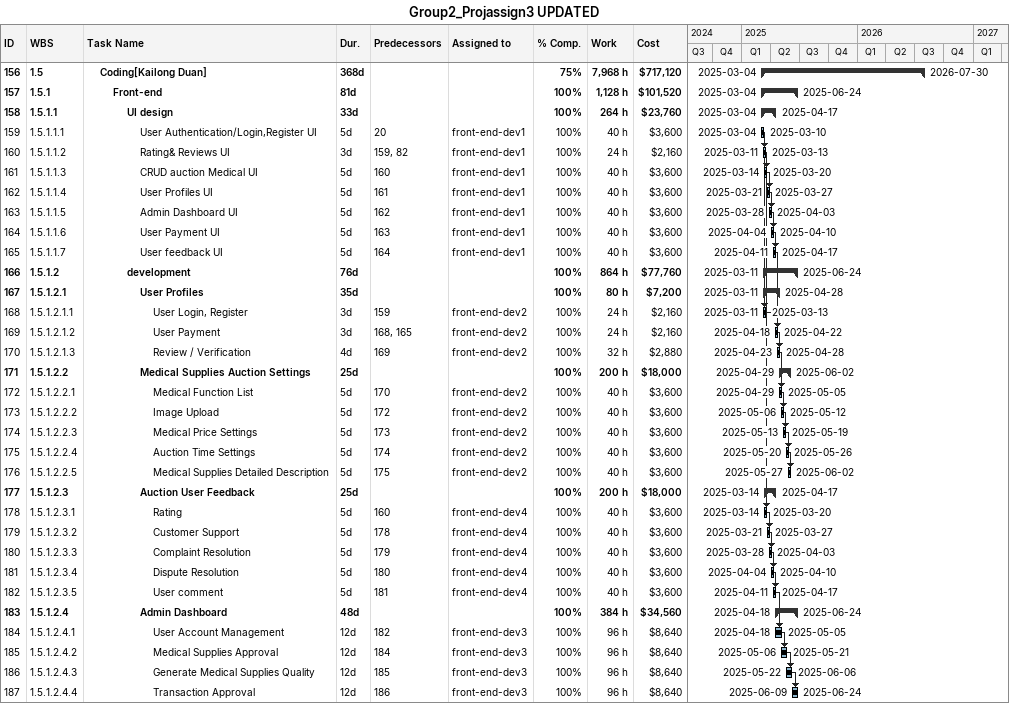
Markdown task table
Group2_Projassign3 UPDATED

| ID | WBS | Task | Duration | Start | Finish | Predecessors | Resources | % complete | Work (h) | Cost ($) |
|---|---|---|---|---|---|---|---|---|---|---|
| 156 | 1.5 | **Coding[Kailong Duan]** | 368d | 2025-03-04 | 2026-07-30 |  |  | 75 | 7968 | 717120 |
| 157 | 1.5.1 | **Front-end** | 81d | 2025-03-04 | 2025-06-24 |  |  | 100 | 1128 | 101520 |
| 158 | 1.5.1.1 | **UI design** | 33d | 2025-03-04 | 2025-04-17 |  |  | 100 | 264 | 23760 |
| 159 | 1.5.1.1.1 | User Authentication/Login,Register UI | 5d | 2025-03-04 | 2025-03-10 | 20 | front-end-dev1 | 100 | 40 | 3600 |
| 160 | 1.5.1.1.2 | Rating& Reviews UI | 3d | 2025-03-11 | 2025-03-13 | 159, 82 | front-end-dev1 | 100 | 24 | 2160 |
| 161 | 1.5.1.1.3 | CRUD auction Medical UI | 5d | 2025-03-14 | 2025-03-20 | 160 | front-end-dev1 | 100 | 40 | 3600 |
| 162 | 1.5.1.1.4 | User Profiles UI | 5d | 2025-03-21 | 2025-03-27 | 161 | front-end-dev1 | 100 | 40 | 3600 |
| 163 | 1.5.1.1.5 | Admin Dashboard UI | 5d | 2025-03-28 | 2025-04-03 | 162 | front-end-dev1 | 100 | 40 | 3600 |
| 164 | 1.5.1.1.6 | User Payment UI | 5d | 2025-04-04 | 2025-04-10 | 163 | front-end-dev1 | 100 | 40 | 3600 |
| 165 | 1.5.1.1.7 | User feedback UI | 5d | 2025-04-11 | 2025-04-17 | 164 | front-end-dev1 | 100 | 40 | 3600 |
| 166 | 1.5.1.2 | **development** | 76d | 2025-03-11 | 2025-06-24 |  |  | 100 | 864 | 77760 |
| 167 | 1.5.1.2.1 | **User Profiles** | 35d | 2025-03-11 | 2025-04-28 |  |  | 100 | 80 | 7200 |
| 168 | 1.5.1.2.1.1 | User Login, Register | 3d | 2025-03-11 | 2025-03-13 | 159 | front-end-dev2 | 100 | 24 | 2160 |
| 169 | 1.5.1.2.1.2 | User Payment | 3d | 2025-04-18 | 2025-04-22 | 168, 165 | front-end-dev2 | 100 | 24 | 2160 |
| 170 | 1.5.1.2.1.3 | Review / Verification | 4d | 2025-04-23 | 2025-04-28 | 169 | front-end-dev2 | 100 | 32 | 2880 |
| 171 | 1.5.1.2.2 | **Medical Supplies Auction Settings** | 25d | 2025-04-29 | 2025-06-02 |  |  | 100 | 200 | 18000 |
| 172 | 1.5.1.2.2.1 | Medical Function List | 5d | 2025-04-29 | 2025-05-05 | 170 | front-end-dev2 | 100 | 40 | 3600 |
| 173 | 1.5.1.2.2.2 | Image Upload | 5d | 2025-05-06 | 2025-05-12 | 172 | front-end-dev2 | 100 | 40 | 3600 |
| 174 | 1.5.1.2.2.3 | Medical Price Settings | 5d | 2025-05-13 | 2025-05-19 | 173 | front-end-dev2 | 100 | 40 | 3600 |
| 175 | 1.5.1.2.2.4 | Auction Time Settings | 5d | 2025-05-20 | 2025-05-26 | 174 | front-end-dev2 | 100 | 40 | 3600 |
| 176 | 1.5.1.2.2.5 | Medical Supplies Detailed Description | 5d | 2025-05-27 | 2025-06-02 | 175 | front-end-dev2 | 100 | 40 | 3600 |
| 177 | 1.5.1.2.3 | **Auction User Feedback** | 25d | 2025-03-14 | 2025-04-17 |  |  | 100 | 200 | 18000 |
| 178 | 1.5.1.2.3.1 | Rating | 5d | 2025-03-14 | 2025-03-20 | 160 | front-end-dev4 | 100 | 40 | 3600 |
| 179 | 1.5.1.2.3.2 | Customer Support | 5d | 2025-03-21 | 2025-03-27 | 178 | front-end-dev4 | 100 | 40 | 3600 |
| 180 | 1.5.1.2.3.3 | Complaint Resolution | 5d | 2025-03-28 | 2025-04-03 | 179 | front-end-dev4 | 100 | 40 | 3600 |
| 181 | 1.5.1.2.3.4 | Dispute Resolution | 5d | 2025-04-04 | 2025-04-10 | 180 | front-end-dev4 | 100 | 40 | 3600 |
| 182 | 1.5.1.2.3.5 | User comment | 5d | 2025-04-11 | 2025-04-17 | 181 | front-end-dev4 | 100 | 40 | 3600 |
| 183 | 1.5.1.2.4 | **Admin Dashboard** | 48d | 2025-04-18 | 2025-06-24 |  |  | 100 | 384 | 34560 |
| 184 | 1.5.1.2.4.1 | User Account Management | 12d | 2025-04-18 | 2025-05-05 | 182 | front-end-dev3 | 100 | 96 | 8640 |
| 185 | 1.5.1.2.4.2 | Medical Supplies Approval | 12d | 2025-05-06 | 2025-05-21 | 184 | front-end-dev3 | 100 | 96 | 8640 |
| 186 | 1.5.1.2.4.3 | Generate Medical Supplies Quality | 12d | 2025-05-22 | 2025-06-06 | 185 | front-end-dev3 | 100 | 96 | 8640 |
| 187 | 1.5.1.2.4.4 | Transaction Approval | 12d | 2025-06-09 | 2025-06-24 | 186 | front-end-dev3 | 100 | 96 | 8640 |
